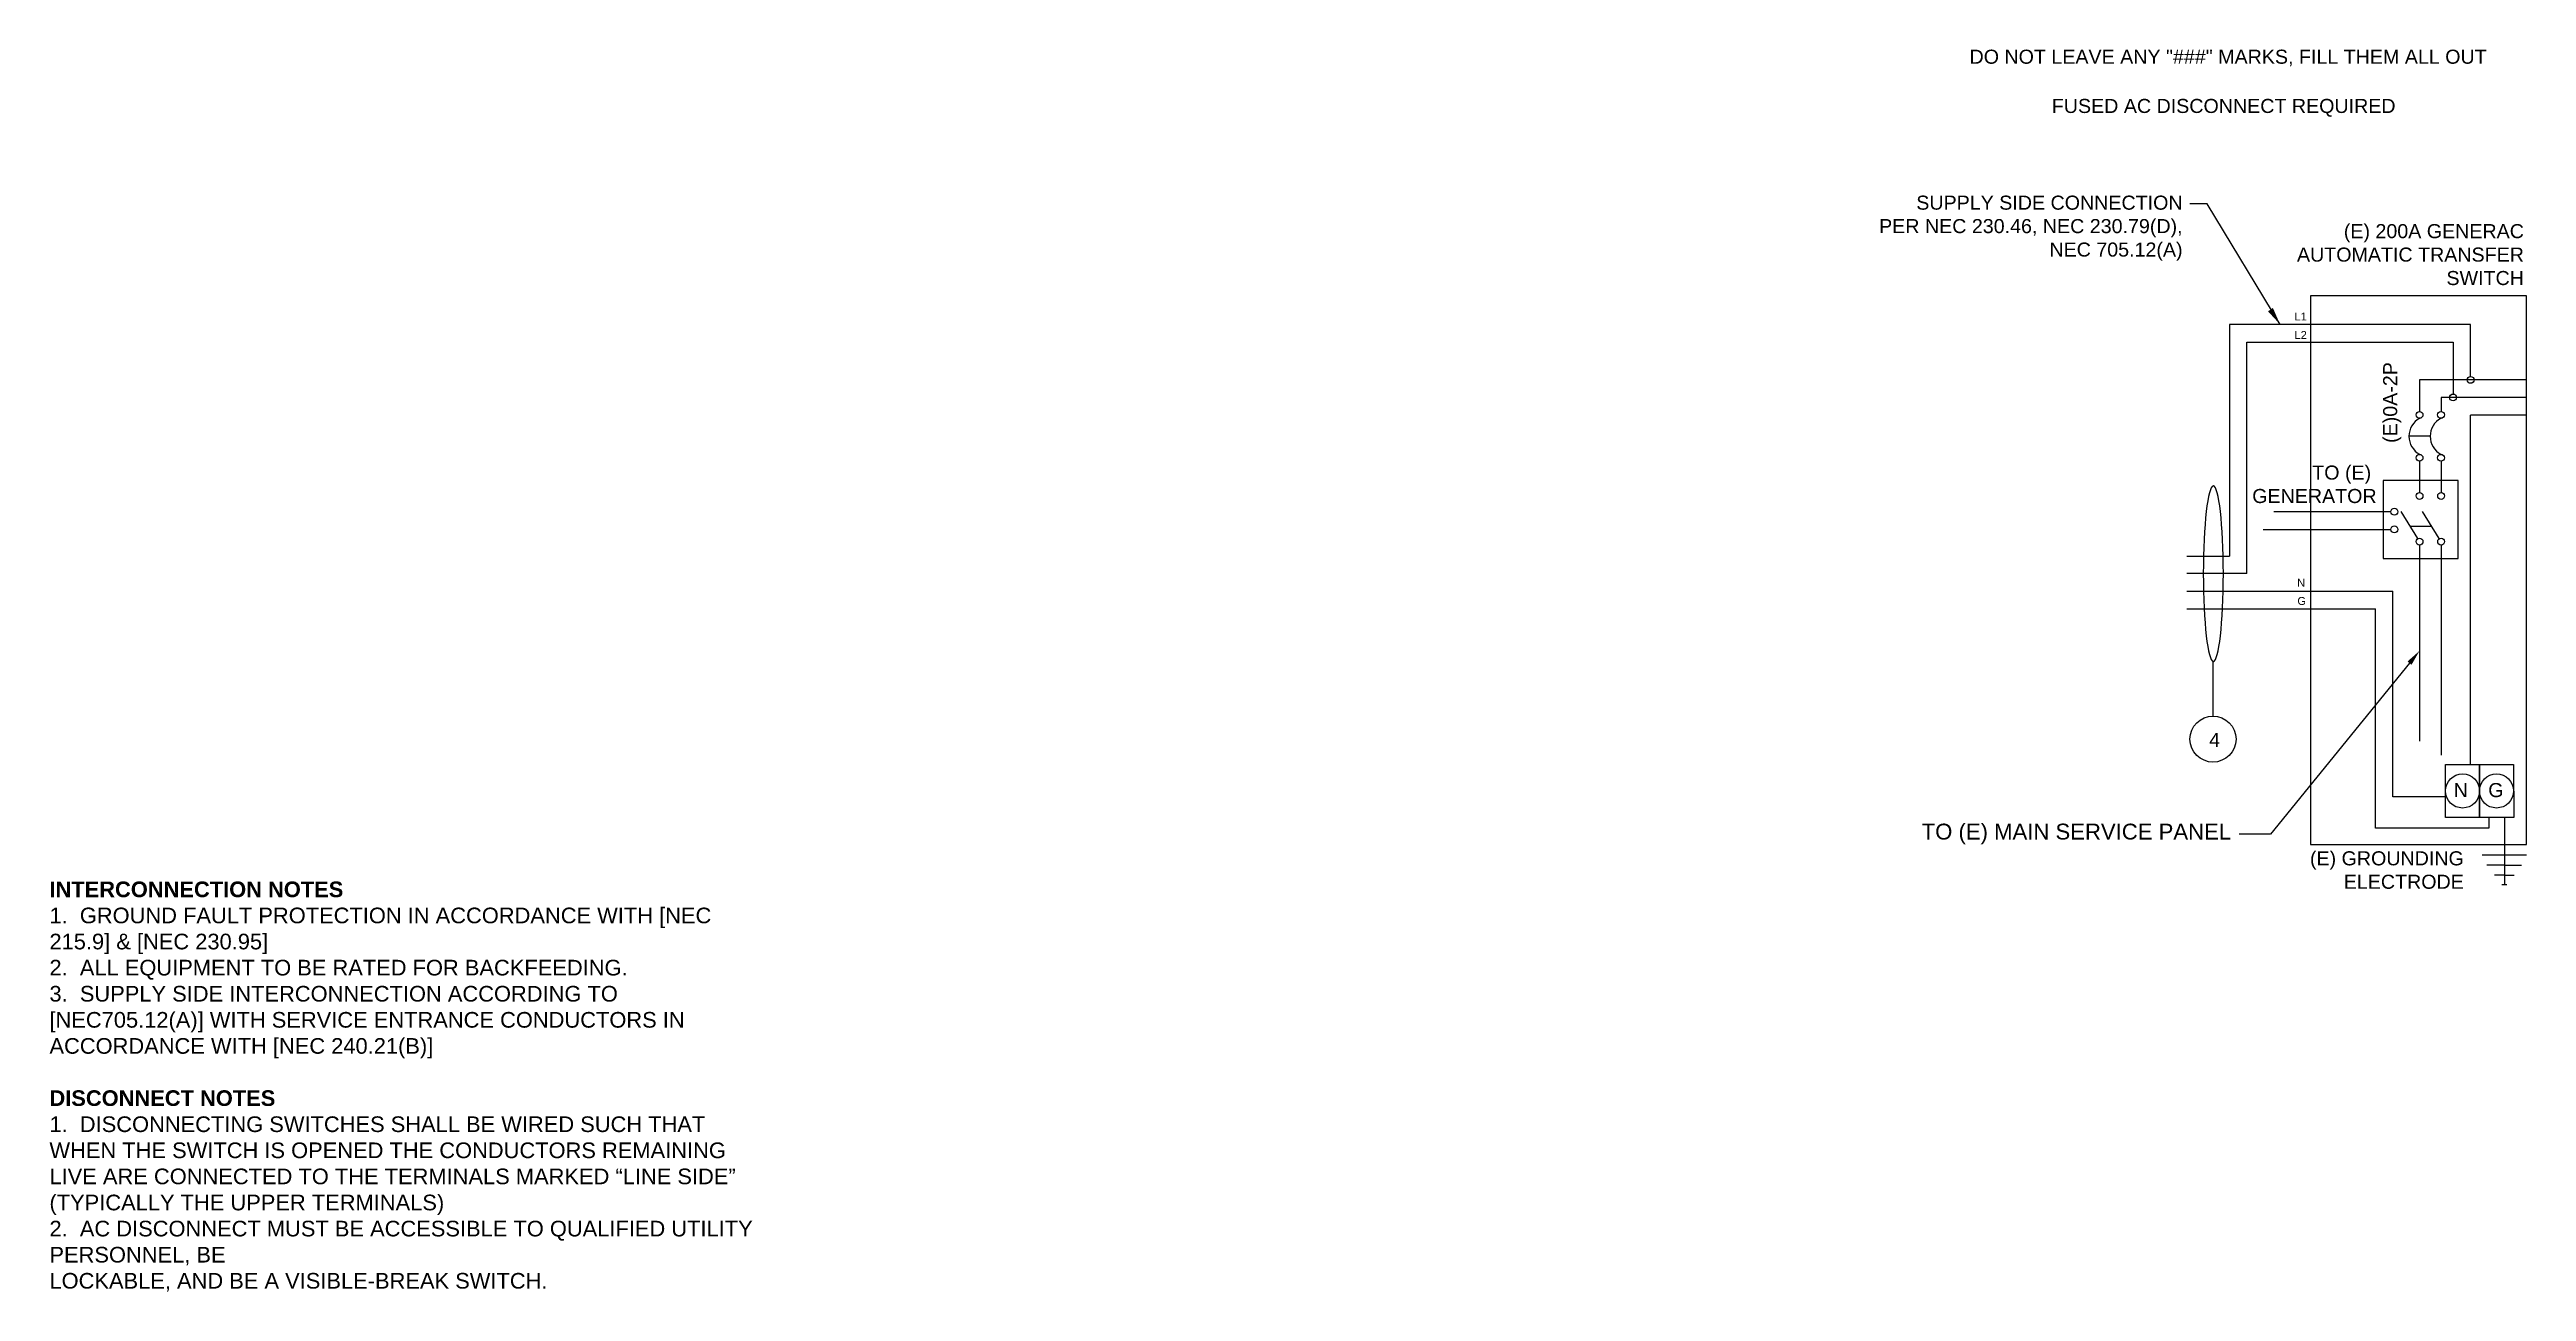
# Model space of a CAD drawing. Header units: inches. Extents: x -91 to 51, y -70 to 120.
# Drawn here: x -91.3 to 49.6, y -69.6 to 1 of the extents above; entities outside this region: 1.
import ezdxf
from ezdxf import colors
from ezdxf.entities.mleader import LeaderData, LeaderLine
from ezdxf.math import Vec2, Vec3

# ---------------------------------------------------------------- set-up
doc = ezdxf.new("R2010")
doc.units = ezdxf.units.IN
doc.header["$MEASUREMENT"] = 0
doc.layers.add('Ground', color=3, linetype='Continuous')
doc.layers.add('Hidden', color=1, linetype='Continuous', lineweight=25, plot=False)
doc.layers.add('wirecallout', color=4, linetype='Continuous', lineweight=25)
doc.styles.get("Standard").update_dxf_attribs({"font": 'arial.ttf'})

# ---------------------------------------------------------------- blocks, each defined once
blk = doc.blocks.new('*T7')
at = {"color": 0, "linetype": 'ByBlock', "lineweight": -2, "transparency": 16777216}
for p, q in [((0, 0), (16.93, 0)), ((0, 0), (0, -8.06)), ((8.47, 0), (8.47, -8.06)), ((16.93, 0), (16.93, -8.06)), ((0, -2.7), (16.93, -2.7)), ((0, -5.38), (16.93, -5.38)), ((0, -8.06), (16.93, -8.06))]:
    blk.add_line(p, q, dxfattribs=at)
at = {"color": 0, "transparency": 16777216, "char_height": 1.1111, "width": 7.2667, "attachment_point": 7}
for s, insert in [('{\\fCalibri|b0|i0|c0;PV BREAK', (0.6, -2.1)), ('{\\fCalibri|b0|i0|c0;', (9.07, -2.1)), ('{\\fCalibri|b0|i0|c0;MAIN', (0.6, -4.78)), ('{\\fCalibri|b0|i0|c0;0', (9.07, -4.78)), ('{\\fCalibri|b0|i0|c0;BUS', (0.6, -7.46)), ('{\\fCalibri|b0|i0|c0;0', (9.07, -7.46))]:
    blk.add_mtext(s, dxfattribs=dict(at, insert=insert))

msp = doc.modelspace()

# ---------------------------------------------------------------- linework, layer by layer
at = {"linetype": 'ByBlock', "lineweight": -2}
msp.add_line((31.42, -7.77), (30.43, -7.77), dxfattribs=at)
for p, q in [((46.41, -14.64), (32.68, -14.64)), ((32.68, -14.64), (32.68, -27.81)), ((46.41, -17.59), (46.41, -14.64)), ((33.68, -15.64), (45.41, -15.64)), ((33.68, -28.81), (33.68, -15.64)), ((45.41, -15.64), (45.41, -18.59)), ((49.58, -17.79), (43.5, -17.79)), ((43.5, -17.79), (43.5, -19.59)), ((44.73, -18.79), (44.73, -19.59)), ((49.58, -18.79), (44.73, -18.79)), ((44.11, -21), (42.9, -21)), ((43.5, -19.98), (43.5, -19.99)), ((44.72, -19.98), (44.72, -19.98)), ((46.41, -39.67), (46.41, -19.79)), ((49.58, -19.79), (46.41, -19.79)), ((43.5, -22.02), (43.5, -22.02)), ((43.5, -22.41), (43.5, -24.2)), ((44.72, -22.02), (44.72, -22.02)), ((44.73, -22.41), (44.73, -24.2)), ((41.87, -25.29), (35.22, -25.29)), ((43.4, -26.82), (42.45, -25.28)), ((44.62, -26.82), (43.67, -25.28)), ((34.6, -26.29), (41.87, -26.29)), ((44.2, -26.13), (42.98, -26.13)), ((30.27, -27.81), (32.68, -27.81)), ((43.5, -27.18), (43.5, -38.33)), ((44.73, -27.18), (44.73, -39.13)), ((33.68, -28.81), (30.27, -28.81)), ((30.27, -29.81), (41.99, -29.81)), ((41.99, -41.51), (41.99, -29.81)), ((31.75, -33.8), (31.75, -36.91)), ((44.98, -41.51), (41.99, -41.51))]:
    msp.add_line(p, q)
msp.add_lwpolyline([(35.57, -14.64), (31.42, -7.77)], dxfattribs=at)
for points in [[(49.58, -13.01), (37.29, -13.01), (37.29, -44.21), (49.58, -44.21)], [(45.69, -23.52), (41.43, -23.52), (41.43, -27.94), (45.69, -27.94)], [(44.98, -39.67), (46.91, -39.67), (46.92, -42.68), (44.98, -42.68)]]:
    msp.add_lwpolyline(points, close=True)
for centre, radius in [((46.41, -17.79), 0.195), ((43.5, -19.78), 0.195), ((44.72, -19.78), 0.195), ((45.41, -18.79), 0.195), ((43.5, -22.22), 0.195), ((44.72, -22.22), 0.195), ((42.07, -25.29), 0.195), ((43.5, -24.39), 0.195), ((44.73, -24.39), 0.195), ((42.07, -26.29), 0.195), ((43.5, -26.99), 0.195), ((44.73, -26.99), 0.195), ((31.75, -38.22), 1.31), ((45.95, -41.17), 0.969)]:
    msp.add_circle(centre, radius)
for centre in [(44.06, -21), (45.27, -21)]:
    msp.add_arc(centre, 1.16, 118.4636, 241.5364)
msp.add_solid([(34.88, -13.89), (35.57, -14.64), (35.16, -13.7)])
at = {"layer": 'Ground'}
for p, q in [((30.27, -30.81), (40.99, -30.81)), ((40.99, -43.28), (40.99, -30.81)), ((47.45, -43.28), (40.99, -43.28)), ((47.45, -42.68), (47.45, -43.28)), ((48.33, -42.68), (48.33, -46.51)), ((49.58, -44.83), (47.07, -44.83)), ((48.32, -45.39), (47.33, -45.39)), ((48.32, -45.95), (47.76, -45.95)), ((48.32, -45.39), (49.31, -45.39)), ((48.32, -45.95), (48.89, -45.95)), ((48.47, -46.51), (48.18, -46.51))]:
    msp.add_line(p, q, dxfattribs=at)
msp.add_lwpolyline([(46.92, -39.67), (48.85, -39.67), (48.86, -42.68), (46.92, -42.68)], close=True, dxfattribs=at)
msp.add_circle((47.88, -41.17), 0.969, dxfattribs=at)
at = {"layer": 'wirecallout', "color": 7, "extrusion": (0, 0, -1)}
msp.add_ellipse((31.77, -28.81), major_axis=(0, 4.99), ratio=0.114414, dxfattribs=at)

# ---------------------------------------------------------------- block references
msp.add_blockref('*T7', (33.79, 119.83))

# ---------------------------------------------------------------- texts
at = {"insert": (30.02, -7.31), "char_height": 0.8, "width": 17.8999, "attachment_point": 3}
msp.add_mtext('SUPPLY SIDE CONNECTION\\PPER NEC 230.46, NEC 230.79(D),\\P NEC 705.12(A)', dxfattribs=at)
for s, width, gutter_width, heights, insert, char_height, attachment_point in [('(E) 200A GENERAC AUTOMATIC TRANSFER SWITCH', 15.9558, 1, [0], (49.44, -8.93), 0.8, 3), ('L1', 15.6401, 1, [0], (37.09, -13.96), 0.45, 3), ('L2', 15.6401, 1, [0], (37.09, -15.01), 0.45, 3), ('TO (E)  GENERATOR', 8.2293, 1, [0], (41.06, -22.66), 0.8, 3), ('N', 15.6401, 1, [0], (36.99, -29.1), 0.45, 3), ('G', 15.6401, 1, [0], (37.04, -30.14), 0.45, 3), ('4', 15.6401, 1, [0], (32.15, -37.87), 0.8, 3), ('N', 15.6401, 1, [0], (46.25, -40.72), 0.8, 3), ('G', 15.6401, 1, [0], (48.28, -40.72), 0.8, 3), ('\\pxi-3,l5,t5;(E)^IGROUNDING ELECTRODE ', 15.6401, 1, [0], (46.02, -44.6), 0.8, 3), ('{\\fArial|b1|i0|c0|p34;\\H0.58333x;INTERCONNECTION NOTES\\fArial|b0|i0|c0|p34;\\P1.  GROUND FAULT PROTECTION IN ACCORDANCE WITH [NEC 215.9] & [NEC 230.95]\\P2.  ALL EQUIPMENT TO BE RATED FOR BACKFEEDING.\\P3.  SUPPLY SIDE INTERCONNECTION ACCORDING TO  [NEC705.12(A)] WITH SERVICE ENTRANCE CONDUCTORS IN ACCORDANCE WITH [NEC 240.21(B)]\\P\\P\\fArial|b1|i0|c0|p34;DISCONNECT NOTES\\P\\fArial|b0|i0|c0|p34;1.  DISCONNECTING SWITCHES SHALL BE WIRED SUCH THAT WHEN THE SWITCH IS OPENED THE CONDUCTORS REMAINING LIVE ARE CONNECTED TO THE TERMINALS MARKED “LINE SIDE” (TYPICALLY THE UPPER TERMINALS)\\P2.  AC DISCONNECT MUST BE ACCESSIBLE TO QUALIFIED UTILITY PERSONNEL, BE\\PLOCKABLE, AND BE A VISIBLE-BREAK SWITCH.}', 41.0576, 1.3, [47.35], (-91.34, -46.32), 1.52626, 1)]:
    msp.add_mtext_dynamic_manual_height_columns(s, width=width, gutter_width=gutter_width, heights=heights, dxfattribs=dict(insert=insert, char_height=char_height, attachment_point=attachment_point))
at = {"insert": (41.43, -16.78), "char_height": 0.8, "attachment_point": 3, "rotation": 90}
msp.add_mtext_dynamic_manual_height_columns('(E)0A-2P', width=18.2852, gutter_width=1, heights=[0], dxfattribs=at)
at = {"layer": 'Hidden', "char_height": 0.8, "attachment_point": 1}
for s, width, heights, insert in [('DO NOT LEAVE ANY "###" MARKS, FILL THEM ALL OUT', 31.9901, [3.06], (17.9, 0.99)), ('FUSED AC DISCONNECT REQUIRED', 28.4674, [0], (22.58, -1.81))]:
    msp.add_mtext_dynamic_manual_height_columns(s, width=width, gutter_width=1, heights=heights, dxfattribs=dict(at, insert=insert))

# ---------------------------------------------------------------- leaders
ml = msp.add_multileader_mtext('Standard')
ml.set_content('TO (E) MAIN SERVICE PANEL', color=256)
ml.set_leader_properties()
ml.build(insert=Vec2(0, 0))
ml.multileader.update_dxf_attribs({"dogleg_length": 0.36, "arrow_head_size": 0.9})
ctx = ml.context
ctx.base_point, ctx.char_height, ctx.arrow_head_size, ctx.landing_gap_size, ctx.plane_origin = Vec3(14.79, -43.62), 0.9, 0.9, 0.45, Vec3(42.29, -33.43)
ctx.text_align_type = 2
notes = []
notes.append((ctx, [(0, (1, 1, 0), (35.03, -43.62), (-1, 0), 1.8, [(0, [(43.5, -33.2)], 0, [])])]))
ctx.mtext.insert, ctx.mtext.alignment, ctx.mtext.flow_direction = Vec3(32.78, -43.03), 3, 5
for ctx, leaders in notes:
    for number, flags, end, landing, length, lines in leaders:
        leader = LeaderData()
        leader.index, (leader.has_last_leader_line, leader.has_dogleg_vector, leader.attachment_direction) = number, flags
        leader.last_leader_point, leader.dogleg_vector, leader.dogleg_length = Vec3(end), Vec3(landing), length
        for number, points, colour, breaks in lines:
            line = LeaderLine()
            line.index, line.vertices, line.color, line.breaks = number, Vec3.list(points), colors.encode_raw_color(colour), breaks
            leader.lines.append(line)
        ctx.leaders.append(leader)

doc.saveas('drawing.dxf')
